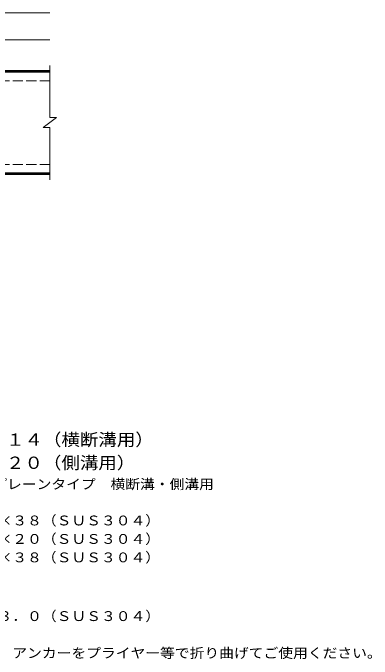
# Model space of a CAD drawing. Units: millimetres on the paper, enlarged 2 times, with parts at other scales. Extents: x -317 to 322, y -273 to 231.
# Drawn here: x 108.1 to 322, y -161.2 to 224 of the extents above; entities that cross this region are included whole.
import ezdxf
from ezdxf.enums import TextEntityAlignment as Align

# ---------------------------------------------------------------- set-up
doc = ezdxf.new("R2010")
doc.units = ezdxf.units.MM
doc.header["$LTSCALE"] = 2
doc.linetypes.add('DASHED3', pattern=[4, 3, -1])
for name, color, linetype, lineweight in [('C-1', 2, 'Continuous', 9), ('C-2', 3, 'Continuous', 9), ('C-4', 7, 'Continuous', 9), ('D-5', 7, 'Continuous', 9)]:
    doc.layers.add(name, color=color, linetype=linetype, lineweight=lineweight)
doc.styles.add('ＭＳ ゴシック', font='')
doc.styles.get('ＭＳ ゴシック').set_extended_font_data('MS Gothic')

msp = doc.modelspace()

# ---------------------------------------------------------------- linework, layer by layer
at = {"layer": 'C-1'}
for p, q in [((130.022, 189.568), (-130.978, 189.568)), ((130.022, 188.968), (-130.978, 188.968)), ((130.022, 128.168), (-130.978, 128.167)), ((130.022, 127.568), (-130.978, 127.567))]:
    msp.add_line(p, q, dxfattribs=at)
at = {"layer": 'C-1', "linetype": 'DASHED3'}
for p, q in [((130.022, 183.568), (-130.978, 183.568)), ((130.022, 133.568), (-130.978, 133.568))]:
    msp.add_line(p, q, dxfattribs=at)
at = {"layer": 'C-2'}
for p, q in [((130.022, 192.568), (130.022, 161.568)), ((130.022, 188.568), (98.422, 188.568)), ((126.022, 155.568), (134.022, 161.568)), ((130.022, 161.568), (134.022, 161.568)), ((126.022, 155.568), (130.022, 155.568)), ((130.022, 155.568), (130.022, 124.568)), ((130.022, 128.568), (98.422, 128.568))]:
    msp.add_line(p, q, dxfattribs=at)
at = {"layer": 'C-4'}
for p, q in [((-130.978, 223.967), (130.022, 223.967)), ((-130.978, 207.968), (130.022, 207.968))]:
    msp.add_line(p, q, dxfattribs=at)

# ---------------------------------------------------------------- texts
at = {"layer": 'D-5', "color": 3, "style": 'ＭＳ ゴシック', "width": 1.1}
for s, p in [('※適用荷重：Ｔ－１４（横断溝用）', (15.947, -36.267)), ('※適用荷重：Ｔ－２０（側溝用）', (15.947, -50.049))]:
    msp.add_text(s, height=7.331, dxfattribs=at).set_placement(p, align=Align.BOTTOM_LEFT)
at = {"layer": 'D-5', "color": 2, "style": 'ＭＳ ゴシック', "width": 1.1}
for s, p in [('ステンレス製グレーチング\u3000プレーンタイプ\u3000横断溝・側溝用', (-18.635, -61.633)), ('材質：メインバー\u3000ＦＢ４×３８（ＳＵＳ３０４）', (-6.693, -83.287)), ('\u3000\u3000\u3000クロスバー\u3000ＦＢ３×２０（ＳＵＳ３０４）', (-6.693, -94.287)), ('\u3000\u3000\u3000サイドバー\u3000ＦＢ４×３８（ＳＵＳ３０４）', (-6.693, -105.287)), ('材質：ステンレス鋼板ｔ＝３．０（ＳＵＳ３０４）', (-6.693, -140.287)), ('施工場所の状況に合わせて、アンカーをプライヤー等で折り曲げてご使用ください。', (-6.693, -162.287))]:
    msp.add_text(s, height=5.865, dxfattribs=at).set_placement(p, align=Align.BOTTOM_LEFT)

doc.saveas('drawing.dxf')
